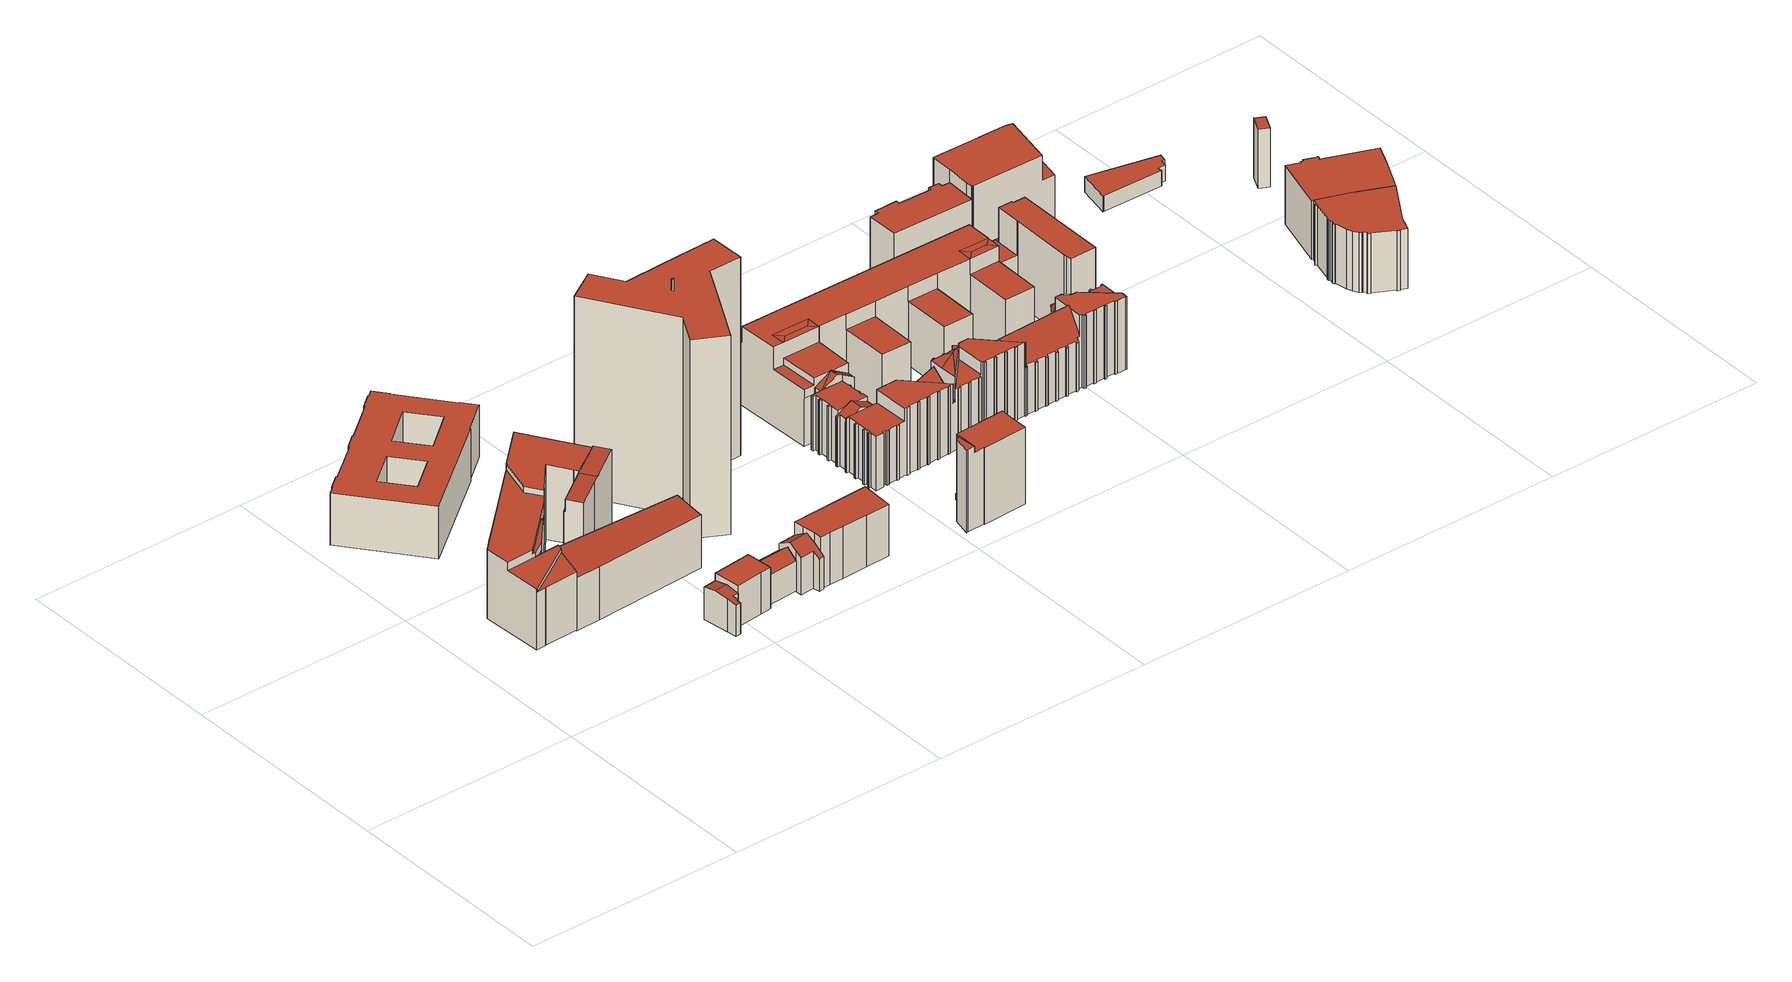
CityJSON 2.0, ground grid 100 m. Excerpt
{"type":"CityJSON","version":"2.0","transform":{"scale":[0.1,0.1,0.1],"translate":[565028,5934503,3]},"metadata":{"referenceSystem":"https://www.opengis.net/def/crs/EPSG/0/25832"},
"CityObjects":{
"building1":{"type":"Building","attributes":{"Gemeindeschluessel":"02100108","Geometrietyp2DReferenz":"3000","function":"31001_2070","roofType":"1000","measuredHeight":35.33,"storeysAboveGround":9},"address":[{"country":"Germany","locality":"Hamburg","thoroughfareNumber":"61","thoroughfareName":"Valentinskamp","postcode":"20355"}],"geometry":[{"type":"Solid","lod":"2","boundaries":[[[[0,1,2,3,4,5,6]],[[7,8,9,10,11]],[[12,13,14,15,16]],[[17,18,19,20,21]],[[22,23,24,25,26,27]],[[28,29,30]],[[31,32,33,34,35]],[[36,37,38,39]],[[37,40,41,38]],[[40,42,43,41]],[[44,45,23,22]],[[46,47,5,4]],[[3,2,48,49]],[[2,1,50,48]],[[1,0,51,50]],[[0,6,52,51]],[[9,8,29,28]],[[7,11,44,22,27]],[[53,54,55,56]],[[57,53,56,58]],[[15,14,31,35]],[[12,16,59,60]],[[61,20,19]],[[18,62,19]],[[26,25,63,64]],[[25,24,65,63]],[[34,33,66,67]],[[47,46,68,45,44,69,70]],[[70,69,71,36,39,72]],[[54,73,74,43,42,55]],[[18,17,75,74,73,62]],[[76,57,58,77,30,29,8,7,27,26,64,78]],[[59,67,66,79,80,78,64,63,65,81,49,48,50,51,52,72,39,38,41,43,74,75,60]],[[58,56,55,42,40,37,36,71,82,77]],[[83,84,61,19,62,73,54,53,57,76,85]],[[66,33,32,84,83,79]],[[14,13,21,20,61,84,32,31]],[[59,16,15,35,34,67]],[[75,17,21,13,12,60]],[[85,80,79,83]],[[76,78,80,85]],[[52,6,5,47,70,72]],[[81,68,46,4,3,49]],[[65,24,23,45,68,81]],[[44,11,10,82,71,69]],[[82,10,9,28,30,77]]]],"semantics":{"surfaces":[{"type":"RoofSurface"},{"type":"WallSurface"},{"type":"GroundSurface"}],"values":[[0,0,0,0,0,0,0,1,1,1,1,1,1,1,1,1,1,1,1,1,1,1,1,1,1,1,1,0,1,1,1,1,2,0,0,1,1,1,1,1,1,1,1,1,1,1]]}}]},
"building2":{"type":"Building","attributes":{"Gemeindeschluessel":"02100108","Geometrietyp2DReferenz":"3000","function":"31001_2070","roofType":"1000","measuredHeight":27.3,"storeysAboveGround":7},"address":[{"country":"Germany","locality":"Hamburg","thoroughfareNumber":"65","thoroughfareName":"Valentinskamp","postcode":"20355"}],"geometry":[{"type":"Solid","lod":"2","boundaries":[[[[86,87,88,89]],[[87,90,91,88]],[[92,93,94,95]],[[93,96,97,94]],[[96,98,99,97]],[[98,100,101,99]],[[102,86,89,103]],[[104,105,106,107]],[[95,106,105,92]],[[100,102,103,101]],[[107,91,90,104]],[[107,106,95,94,97,99,101,103,89,88,91]],[[90,87,86,102,100,98,96,93,92,105,104]]]],"semantics":{"surfaces":[{"type":"WallSurface"},{"type":"GroundSurface"},{"type":"RoofSurface"}],"values":[[0,0,0,0,0,0,0,0,0,0,0,1,2]]}}]},
"building3":{"type":"Building","attributes":{"Gemeindeschluessel":"02100108","Geometrietyp2DReferenz":"3000","function":"31001_1010","roofType":"3100","measuredHeight":16.18,"storeysAboveGround":4},"address":[{"country":"Germany","locality":"Hamburg","thoroughfareNumber":"39","thoroughfareName":"Valentinskamp","postcode":"20355"}],"geometry":[{"type":"Solid","lod":"2","boundaries":[[[[108,109,110,111]],[[109,112,113,110]],[[112,114,115,113]],[[111,110,113,115,116,117,118,119,120]],[[112,109,108,121,122,123,124,125,114]],[[118,126,123,122,119]],[[125,116,115,114]],[[108,111,120,121]],[[121,120,119,122]],[[116,125,124,127,117]],[[118,117,127,126]],[[127,124,123,126]]]],"semantics":{"surfaces":[{"type":"WallSurface"},{"type":"GroundSurface"},{"type":"RoofSurface"}],"values":[[0,0,0,1,2,0,0,0,0,0,0,2]]}}]},
"building4":{"type":"Building","attributes":{"Gemeindeschluessel":"02100108","Geometrietyp2DReferenz":"3000","function":"31001_3010","roofType":"1000","measuredHeight":24.18,"storeysAboveGround":3},"address":[{"country":"Germany","locality":"Hamburg","thoroughfareNumber":"30","thoroughfareName":"Dammtorwall","postcode":"20355"}],"geometry":[{"type":"Solid","lod":"2","boundaries":[[[[128,129,130,131,132,133,134,135,136,137,138,139,140,141,142,143,144,145,146,147,148,149,150],[151,152,153,154],[155,156,157,158]],[[159,160,161,162,163,164,165,166,167,168,169,170,171,172,173,174,175,176,177,178,179,180,181],[182,183,184,185],[186,187,188,189]],[[179,128,150,180]],[[178,129,128,179]],[[177,130,129,178]],[[176,131,130,177]],[[175,132,131,176]],[[174,133,132,175]],[[173,134,133,174]],[[172,135,134,173]],[[171,136,135,172]],[[170,137,136,171]],[[169,138,137,170]],[[168,139,138,169]],[[167,140,139,168]],[[166,141,140,167]],[[165,142,141,166]],[[164,143,142,165]],[[163,144,143,164]],[[162,145,144,163]],[[161,146,145,162]],[[160,147,146,161]],[[159,148,147,160]],[[181,149,148,159]],[[180,150,149,181]],[[183,151,154,184]],[[182,152,151,183]],[[185,153,152,182]],[[184,154,153,185]],[[187,155,158,188]],[[186,156,155,187]],[[189,157,156,186]],[[188,158,157,189]]]],"semantics":{"surfaces":[{"type":"GroundSurface"},{"type":"RoofSurface"},{"type":"WallSurface"}],"values":[[0,1,2,2,2,2,2,2,2,2,2,2,2,2,2,2,2,2,2,2,2,2,2,2,2,2,2,2,2,2,2,2,2]]}}]},
"building5":{"type":"Building","attributes":{"Gemeindeschluessel":"02100108","Geometrietyp2DReferenz":"3000","function":"31001_1010","roofType":"1000","measuredHeight":18.94,"storeysAboveGround":4},"address":[{"country":"Germany","locality":"Hamburg","thoroughfareNumber":"38","thoroughfareName":"Valentinskamp","postcode":"20355"}],"geometry":[{"type":"Solid","lod":"2","boundaries":[[[[190,191,192,193]],[[191,194,195,192]],[[194,196,197,195]],[[196,198,199,197]],[[193,200,201,190]],[[200,199,198,201]],[[200,193,192,195,197,199]],[[198,196,194,191,190,201]]]],"semantics":{"surfaces":[{"type":"WallSurface"},{"type":"GroundSurface"},{"type":"RoofSurface"}],"values":[[0,0,0,0,0,0,1,2]]}}]},
"building6":{"type":"Building","attributes":{"Gemeindeschluessel":"02100108","Geometrietyp2DReferenz":"3000","function":"31001_1120","roofType":"3100","measuredHeight":17.81,"storeysAboveGround":4},"address":[{"country":"Germany","locality":"Hamburg","thoroughfareNumber":"34","thoroughfareName":"Valentinskamp","postcode":"20355"}],"geometry":[{"type":"Solid","lod":"2","boundaries":[[[[202,203,204,205]],[[206,204,203,207,208]],[[209,202,205,210,211]],[[205,204,206,210]],[[203,202,209,207]],[[206,208,211,210]],[[209,211,208,207]]]],"semantics":{"surfaces":[{"type":"GroundSurface"},{"type":"WallSurface"},{"type":"RoofSurface"}],"values":[[0,1,1,1,1,2,2]]}}]},
"building7":{"type":"Building","attributes":{"Gemeindeschluessel":"02100108","Geometrietyp2DReferenz":"3000","function":"31001_1010","roofType":"3100","measuredHeight":20.85,"storeysAboveGround":5},"address":[{"country":"Germany","locality":"Hamburg","thoroughfareNumber":"32","thoroughfareName":"Valentinskamp","postcode":"20355"}],"geometry":[{"type":"Solid","lod":"2","boundaries":[[[[212,213,214,215]],[[216,217,218,219]],[[220,221,222,223]],[[221,224,225,222]],[[214,226,219,218,227,223,222,225,215]],[[221,220,228,229,230,213,212,224]],[[220,223,227,228]],[[218,217,229,228,227]],[[212,215,225,224]],[[214,213,230,231,226]],[[219,226,231,216]],[[231,230,229,217,216]]]],"semantics":{"surfaces":[{"type":"WallSurface"},{"type":"GroundSurface"},{"type":"RoofSurface"}],"values":[[0,0,0,0,1,2,0,0,0,0,0,2]]}}]},
"building8":{"type":"Building","attributes":{"Gemeindeschluessel":"02100108","Geometrietyp2DReferenz":"3000","function":"31001_1120","roofType":"1000","measuredHeight":23.85,"storeysAboveGround":7},"address":[{"country":"Germany","locality":"Hamburg","thoroughfareNumber":"30","thoroughfareName":"Valentinskamp","postcode":"20355"}],"geometry":[{"type":"Solid","lod":"2","boundaries":[[[[232,233,234,235]],[[236,237,238,239]],[[237,240,241,238]],[[240,242,243,241]],[[242,244,245,243]],[[246,247,248,249]],[[242,240,237,236,250,233,232,247,246,244]],[[239,238,241,243,245,249,248,235,234,251]],[[245,244,246,249]],[[251,250,236,239]],[[234,233,250,251]],[[248,247,232,235]]]],"semantics":{"surfaces":[{"type":"WallSurface"},{"type":"RoofSurface"},{"type":"GroundSurface"}],"values":[[0,0,0,0,0,0,1,2,0,0,0,0]]}}]},
"building9":{"type":"Building","attributes":{"Gemeindeschluessel":"02100108","Geometrietyp2DReferenz":"3000","function":"31001_2010","roofType":"1000","measuredHeight":97.2,"storeysAboveGround":26},"address":[{"country":"Germany","locality":"Hamburg","thoroughfareNumber":"15","thoroughfareName":"Dammtorwall","postcode":"20355"}],"geometry":[{"type":"Solid","lod":"2","boundaries":[[[[252,253,254]],[[255,256,257,258]],[[259,260,261,262]],[[253,252,263,264]],[[252,254,265,263]],[[254,253,264,265]],[[266,267,268,269]],[[270,271,272,273,274,255,258,275]],[[276,277,278,279,280,281,282,283,259,262]],[[284,285,286,266,269,287,288,289,290,291]],[[278,277,276,262,261,271,270,275,258,257,292,290,289,288,287,269,268,279]],[[273,272,260,259,283,282,281,280,267,266,286,285,284,291,293,256,255,274],[265,264,263]],[[268,267,280,279]],[[272,271,261,260]],[[291,290,292,257,256,293]]]],"semantics":{"surfaces":[{"type":"RoofSurface"},{"type":"WallSurface"},{"type":"GroundSurface"}],"values":[[0,1,1,1,1,1,1,1,1,1,2,0,1,1,1]]}}]},
"building10":{"type":"Building","attributes":{"Gemeindeschluessel":"02100108","Geometrietyp2DReferenz":"3000","function":"31001_2010","roofType":"1000","measuredHeight":38.09,"storeysAboveGround":9},"address":[{"country":"Germany","locality":"Hamburg","thoroughfareNumber":"24","thoroughfareName":"Valentinskamp","postcode":"20354"}],"geometry":[{"type":"Solid","lod":"2","boundaries":[[[[294,295,296,297,298,299,300]],[[301,302,303,295,294]],[[304,305,306,307,308,309,310,311,312,313,314,315,316]],[[299,298,317,318]],[[298,297,319,317]],[[297,296,320,319]],[[300,299,318,321]],[[302,301,315,314]],[[313,312,322,323]],[[312,311,324,322]],[[311,310,325,324]],[[310,309,326,325]],[[309,308,327,326]],[[308,307,328,327]],[[307,306,329,328]],[[306,305,330,329]],[[305,304,331,330]],[[304,316,332,331]],[[318,317,319,320,333,323,322,324,325,326,327,328,329,330,331,332,321]],[[332,316,315,301,294,300,321]],[[333,303,302,314,313,323]],[[320,296,295,303,333]]]],"semantics":{"surfaces":[{"type":"RoofSurface"},{"type":"WallSurface"},{"type":"GroundSurface"}],"values":[[0,0,0,1,1,1,1,1,1,1,1,1,1,1,1,1,1,1,2,1,1,1]]}}]},
"building11":{"type":"Building","attributes":{"Gemeindeschluessel":"02100108","Geometrietyp2DReferenz":"3000","function":"51009_1610","roofType":"2100","measuredHeight":4.04},"address":[{"country":"Germany","locality":"Hamburg","postcode":"20354"}],"geometry":[{"type":"Solid","lod":"2","boundaries":[[[[334,335,336,337]],[[338,339,340,341]],[[336,335,338,341]],[[335,334,339,338]],[[334,337,340,339]],[[337,336,341,340]]]],"semantics":{"surfaces":[{"type":"RoofSurface"},{"type":"GroundSurface"},{"type":"WallSurface"}],"values":[[0,1,2,2,2,2]]}}]},
"building12":{"type":"Building","attributes":{"Gemeindeschluessel":"02100108","Geometrietyp2DReferenz":"3000","function":"31001_2010","roofType":"3100","measuredHeight":36.54,"storeysAboveGround":8},"address":[{"country":"Germany","locality":"Hamburg","thoroughfareNumber":"89","thoroughfareName":"Valentinskamp","postcode":"20355"}],"geometry":[{"type":"Solid","lod":"2","boundaries":[[[[342,343,344,345,346,347,348,349,350,351,352,353]],[[354,355,356,357,358,359,360,361,362,363,364,365,366,367,368,369,370,371,372,373,374,375,376,377,378,379,380,381,382,346,383,384]],[[381,385,386,387,348,347]],[[388,389,390,391,392,393,394,395,396,397,398,399,400,401,402,403,404,405,406,407,408,409,410,411]],[[412,413,414,415]],[[416,415,414,417]],[[418,419,420,421,412,415,422]],[[422,415,416]],[[423,424,425,426,427,428,429,430]],[[431,423,430,432]],[[433,434,423,431]],[[435,436,437,438,439,440,441,442,443,444,445,446,447,448,449]],[[450,451,452,453,454,424,423]],[[450,423,434]],[[455,434,433]],[[456,457,458,459,460,461,462,463,464,465,466,467,468,469,470,471,472,473,474,475,476,477,478,479]],[[480,481,482,483,484,485,486,487,488]],[[489,490,491,492,493,475]],[[494,495,496,497,498,499,500,501,502,503,504,505,506,507,508,509,510,511,512,513,514,515,516,517,518,519,520,521,490,489,473]],[[522,523,524]],[[525,526,527,528]],[[529,530,531,525,528]],[[532,533,534,535,536,537,538,539,540,541,542,543,544]],[[545,546,547,482,481]],[[481,480,548]],[[549,550,551,552]],[[553,554,555,556]],[[557,387,386]],[[558,350,349]],[[559,560,561,562]],[[560,563,564,561]],[[563,565,566,564]],[[565,567,568,566]],[[567,569,570,568]],[[569,549,552,570]],[[352,351,571,572]],[[344,343,573,574]],[[343,342,575,573]],[[342,353,576,575]],[[353,352,572,576]],[[383,346,345]],[[378,377,577,578]],[[377,376,579,577]],[[376,375,580,579]],[[375,374,581,580]],[[374,373,582,581]],[[373,372,583,582]],[[372,371,584,583]],[[371,370,585,584]],[[370,369,586,585]],[[369,368,587,586]],[[368,367,588,587]],[[367,366,589,588]],[[366,365,590,589]],[[365,364,591,590]],[[364,363,592,591]],[[363,362,593,592]],[[362,361,594,593]],[[361,360,595,594]],[[360,359,596,595]],[[359,358,597,596]],[[358,357,598,597]],[[357,356,599,598]],[[356,355,600,599]],[[355,354,601,600]],[[354,384,602,601]],[[409,408,417,414]],[[407,406,603,604]],[[406,405,605,603]],[[405,404,606,605]],[[404,403,607,606]],[[403,402,608,607]],[[402,401,609,608]],[[401,400,610,609]],[[400,399,611,610]],[[399,398,612,611]],[[398,397,613,612]],[[397,396,614,613]],[[396,395,615,614]],[[395,394,616,615]],[[394,393,617,616]],[[393,392,618,617]],[[392,391,619,618]],[[391,390,620,619]],[[390,389,621,620]],[[389,388,622,621]],[[411,410,380,379]],[[623,624,625,626]],[[428,427,627,628]],[[427,426,629,627]],[[426,425,630,629]],[[631,433,431,448,447]],[[445,444,632,633]],[[444,443,634,632]],[[443,442,635,634]],[[442,441,636,635]],[[441,440,637,636]],[[440,439,638,637]],[[439,438,639,638]],[[438,437,640,639]],[[437,436,641,640]],[[436,435,642,641]],[[435,449,643,642]],[[454,453,644,645]],[[453,452,646,644]],[[452,451,647,646]],[[455,433,631,648]],[[433,478,477,649,631]],[[477,476,650,649]],[[472,494,473]],[[471,470,651,652]],[[470,469,653,651]],[[469,468,654,653]],[[468,467,655,654]],[[467,466,656,655]],[[466,465,657,656]],[[465,464,658,657]],[[464,463,659,658]],[[463,462,660,659]],[[462,461,661,660]],[[461,460,662,661]],[[460,459,663,662]],[[459,458,664,663]],[[458,457,665,664]],[[457,456,666,665]],[[479,478,433,631,447,446]],[[486,485,667,668]],[[485,484,669,667]],[[484,483,670,669]],[[519,518,671,672]],[[518,517,673,671]],[[517,516,674,673]],[[516,515,675,674]],[[515,514,676,675]],[[514,513,677,676]],[[513,512,678,677]],[[512,511,679,678]],[[511,510,680,679]],[[510,509,681,680]],[[509,508,682,681]],[[508,507,683,682]],[[507,506,684,683]],[[506,505,685,684]],[[505,504,686,685]],[[504,503,687,686]],[[503,502,688,687]],[[502,501,689,688]],[[501,500,690,689]],[[500,499,691,690]],[[499,498,692,691]],[[523,522,497,496]],[[693,521,520]],[[694,492,491]],[[695,696,697,698]],[[696,699,700,697]],[[699,701,702,700]],[[701,703,704,702]],[[703,705,706,704]],[[705,707,708,706]],[[707,709,710,708]],[[709,711,712,710]],[[711,713,714,712]],[[713,715,716,714]],[[715,717,718,716]],[[717,719,720,718]],[[719,721,722,720]],[[721,723,724,722]],[[527,526,545,481]],[[528,527,481,548]],[[531,530,725,726]],[[727,728,729,730]],[[728,731,732,729]],[[731,733,734,732]],[[735,736,544,543]],[[737,738,739,740]],[[542,541,741,742]],[[541,540,743,741]],[[540,539,744,743]],[[539,538,745,744]],[[538,537,746,745]],[[537,536,747,746]],[[536,535,748,747]],[[535,534,749,748]],[[534,533,750,749]],[[533,532,751,750]],[[752,753,754,755]],[[756,757,758,759]],[[757,752,755,758]],[[760,761,762,763]],[[764,765,766,767]],[[547,546,768,769]],[[770,771,772,773,774,643,449,448,431,432,418,422,416,417,408,407,604]],[[740,739,775,698,697,700,702,704,706,708,710,712,714,716,718,720,722,724,776,672,671,673,674,675,676,677,678,679,680,681,682,683,684,685,686,687,688,689,690,691,692,777,778,779,780,781,652,651,653,654,655,656,657,658,659,660,661,662,663,664,665,666,782,633,632,634,635,636,637,638,639,640,641,642,643,774,773,772,771,770,604,603,605,606,607,608,609,610,611,612,613,614,615,616,617,618,619,620,621,622,783,578,577,579,580,581,582,583,584,585,586,587,588,589,590,591,592,593,594,595,596,597,598,599,600,601,602,784,574,573,575,576,572,571,785,562,561,564,566,568,570,552,551,786,759,758,755,754,787,788,789,790,791,792,763,762,793,794,795,796,767,766,556,555,797,798,799,800,801,626,625,802,803,804,805,628,627,629,630,806,645,644,646,647,807,808,809,810,811,812,813,814,815,816,817,818,668,667,669,670,819,769,768,820,821,726,725,822,730,729,732,734,823,742,741,743,744,745,746,747,748,749,750,751,824]],[[756,825,550,549,569,567,565,563,560,559,558,349,826,387,557,827,554,553,765,764,828,829,830,831,761,760,832,833,834,835,836,837,753,752,757]],[[838,839,840,624,623,841,842,843,844,845,846]],[[847,848,648,631,649,650,849,850,851,852,853,854,855]],[[410,409,414,413,840,839,838,385,381,380]],[[804,803,802,625,624,840,413,412,421]],[[811,810,848,847,855,854,813,812]],[[492,694,856,857,529,528,548,480,488,493]],[[545,526,525,531,726,821,820,768,546]],[[836,835,789,788,787,754,753,837]],[[824,751,532,544,736,737,740]],[[735,543,542,742,823,734,733]],[[730,822,725,530,529,857,727]],[[739,738,858,695,698,775]],[[778,524,523,496,495,780,779]],[[777,692,498,497,522,524,778]],[[776,724,723,693,520,519,672]],[[473,489,475,474]],[[859,491,490,521]],[[482,547,769,819,670,483]],[[849,487,486,668,818,817,850]],[[781,780,495,494,472,471,652]],[[493,488,487,849,650,476,475]],[[850,817,816,815,852,851]],[[853,852,815,814,813,854]],[[455,648,848,810,809,808,434]],[[450,434,808,807,647,451]],[[782,666,456,479,446,445,633]],[[418,432,430,429,420,419]],[[424,454,645,806,630,425]],[[420,429,428,628,805,804,421]],[[841,623,626,801,800,842]],[[842,800,799,798,844,843]],[[793,762,761,831,830,794]],[[832,760,763,792,791,833]],[[833,791,790,789,835,834]],[[783,622,388,411,379,378,578]],[[602,384,383,345,344,574,784]],[[381,347,346,382]],[[387,826,349,348]],[[571,351,350,558,559,562,785]],[[386,385,838,846,845,827,557]],[[827,845,844,798,797,555,554]],[[766,765,553,556]],[[764,767,796,828]],[[828,796,795,794,830,829]],[[551,550,825,756,759,786]],[[721,719,717,715,713,711,709,707,705,703,701,699,696,695,858,738,737,736,735,733,731,728,727,857,856,694,491,859,521,693,723]]]],"semantics":{"surfaces":[{"type":"RoofSurface"},{"type":"WallSurface"},{"type":"GroundSurface"}],"values":[[0,0,0,0,0,0,0,0,0,0,0,0,0,0,0,0,0,0,0,0,0,0,0,0,0,1,1,1,1,1,1,1,1,1,1,1,1,1,1,1,1,1,1,1,1,1,1,1,1,1,1,1,1,1,1,1,1,1,1,1,1,1,1,1,1,1,1,1,1,1,1,1,1,1,1,1,1,1,1,1,1,1,1,1,1,1,1,1,1,1,1,1,1,1,1,1,1,1,1,1,1,1,1,1,1,1,1,1,1,1,1,1,1,1,1,1,1,1,1,1,1,1,1,1,1,1,1,1,1,1,1,1,1,1,1,1,1,1,1,1,1,1,1,1,1,1,1,1,1,1,1,1,1,1,1,1,1,1,1,1,1,1,1,1,1,1,1,1,1,1,1,1,1,1,1,1,1,1,1,1,1,1,1,1,1,1,1,1,1,1,1,1,2,0,0,0,1,1,1,1,1,1,1,1,1,1,1,1,1,1,1,1,1,1,1,1,1,1,1,1,1,1,1,1,1,1,1,1,1,1,1,1,1,1,1,1,1,1,1,0]]}}]},
"building13":{"type":"Building","attributes":{"Gemeindeschluessel":"02100108","Geometrietyp2DReferenz":"3000","function":"31001_2010","roofType":"1000","measuredHeight":38.14,"storeysAboveGround":11},"address":[{"country":"Germany","locality":"Hamburg","thoroughfareNumber":"7","thoroughfareName":"Drehbahn","postcode":"20355"}],"geometry":[{"type":"Solid","lod":"2","boundaries":[[[[860,861,862,863,864]],[[865,866,867,868]],[[861,869,870,871,872,873]],[[874,875,876,877]],[[877,876,878]],[[874,877,878,879]],[[880,881,882,883,884,885]],[[886,887,884,888,889]],[[890,884,887,891]],[[892,884,890]],[[885,892,890]],[[893,885,890,894]],[[895,896,885,893]],[[897,875,874,879]],[[898,899,900,871,870,901]],[[902,903,904]],[[905,902,904,906,907]],[[905,908,909,903,902]],[[908,905,907]],[[910,911,912,913,914]],[[915,916,917,918]],[[919,914,920]],[[862,861,873]],[[869,861,860]],[[880,885,896]],[[883,882,866,865]],[[889,888,916,915]],[[900,872,871]],[[899,898,921]],[[922,923,924,925]],[[926,927,928,929]],[[930,931,932,933]],[[934,935,936,937]],[[938,939,940,941]],[[907,906,942,943]],[[944,913,912]],[[945,946,947,948]],[[949,950,944,951]],[[911,952,912]],[[910,914,919]],[[953,954,955,956]],[[954,953,957,950,949,958,959,946,945,960]],[[894,890,891,961,962]],[[963,901,870,869,860,864,964,965]],[[959,958,966,967]],[[954,960,968,955]],[[969,952,911,910,919,970,971,863,862,873,872,900,899,921,972]],[[918,917,868,867,973,964,864,863,971,974]],[[921,898,901,963,972]],[[927,926,975,976,935,934,904,903,909,977,978,965,964,973,878,876,875,897,979]],[[947,967,966,980,981,941,940,982,983,933,932,984,985,925,924,986,987,988,962,961,989,974,971,970,956,955,968,948]],[[987,897,879,881,880,896,895,988]],[[986,979,897,987]],[[927,979,986,924,923,928]],[[925,985,975,926,929,922]],[[984,976,975,985]],[[935,976,984,932,931,936]],[[933,983,934,937,930]],[[982,904,934,983]],[[906,904,982,940,939,942]],[[941,981,907,943,938]],[[966,958,949,951,990,978,977,980]],[[980,977,909,908,907,981]],[[968,960,945,948]],[[970,919,920,957,953,956]],[[957,920,914,913,944,950]],[[947,946,959,967]],[[972,963,965,978,990,969]],[[988,895,893,894,962]],[[884,892,885]],[[989,886,889,915,918,974]],[[961,891,887,886,989]],[[888,884,883,865,868,917,916]],[[882,881,879,878,973,867,866]],[[990,951,944,912,952,969]],[[943,942,939,938]],[[937,936,931,930]],[[929,928,923,922]]]],"semantics":{"surfaces":[{"type":"RoofSurface"},{"type":"WallSurface"},{"type":"GroundSurface"}],"values":[[0,0,0,0,0,0,0,0,0,0,0,0,0,0,0,0,0,0,0,0,0,0,1,1,1,1,1,1,1,1,1,1,1,1,1,1,1,1,1,1,1,0,1,1,1,1,1,1,0,0,2,1,1,1,1,1,1,1,1,1,1,1,1,1,1,1,1,1,1,1,1,1,1,1,0,0,0,0]]}}]},
"building14":{"type":"Building","attributes":{"Gemeindeschluessel":"02100108","Geometrietyp2DReferenz":"3000","function":"31001_2010","roofType":"1000","measuredHeight":34.94,"storeysAboveGround":8},"address":[{"country":"Germany","locality":"Hamburg","thoroughfareNumber":"48","thoroughfareName":"Drehbahn","postcode":"20354"}],"geometry":[{"type":"Solid","lod":"2","boundaries":[[[[991,992,993,994]],[[992,995,996,993]],[[995,997,998,996]],[[997,999,1000,998]],[[1001,1002,1003,1004]],[[1002,1005,1006,1003]],[[1005,1007,1008,1006]],[[1009,1010,1011,1012]],[[1010,1013,1014,1011]],[[1004,1000,999,1001]],[[1013,1015,1016,1014]],[[1015,991,994,1016]],[[1017,1009,1012,1018]],[[1018,1008,1007,1017]],[[1018,1012,1011,1014,1016,994,993,996,998,1000,1004,1003,1006,1008]],[[1007,1005,1002,1001,999,997,995,992,991,1015,1013,1010,1009,1017]]]],"semantics":{"surfaces":[{"type":"WallSurface"},{"type":"GroundSurface"},{"type":"RoofSurface"}],"values":[[0,0,0,0,0,0,0,0,0,0,0,0,0,0,1,2]]}}]},
"building15":{"type":"Building","attributes":{"Gemeindeschluessel":"02100108","Geometrietyp2DReferenz":"3000","function":"31001_2070","roofType":"1000","measuredHeight":43.4,"storeysAboveGround":12},"address":[{"country":"Germany","locality":"Hamburg","thoroughfareNumber":"49","thoroughfareName":"Drehbahn","postcode":"20354"}],"geometry":[{"type":"Solid","lod":"2","boundaries":[[[[1019,1020,1021]],[[1021,1020,1022]],[[1023,1024,1025,1026,1027]],[[1028,1025,1024]],[[1029,1030,1031,1032]],[[1033,1034,1035]],[[1035,1034,1036]],[[1037,1038,1033,1035]],[[1037,1035,1036]],[[1039,1040,1041,1042]],[[1043,1044,1045,1046]],[[1044,1047,1048,1045]],[[1049,1050,1051,1052]],[[1050,1043,1046,1051]],[[1020,1019,1039,1042]],[[1053,1054,1055,1056]],[[1057,1058,1023,1027]],[[1059,1060,1061,1062]],[[1030,1029,1036,1034]],[[1063,1064,1065,1066]],[[1064,1067,1068,1065]],[[1067,1069,1070,1068]],[[1071,1072,1033,1038]],[[1073,1074,1075,1076]],[[1074,1077,1078,1075]],[[1040,1039,1019,1021,1022,1079,1080,1081,1082]],[[1032,1031,1083,1049,1052,1084]],[[1077,1071,1038,1037,1036,1029,1032,1084,1078]],[[1067,1064,1063,1060,1059,1085,1058,1057,1056,1055,1072,1071,1077,1074,1073,1069]],[[1081,1086,1087,1062,1061,1066,1065,1068,1070,1076,1075,1078,1084,1052,1051,1046,1045,1048,1082]],[[1080,1079,1088,1047,1044,1043,1050,1049,1083,1054,1053,1089]],[[1081,1080,1089,1026,1025,1028,1086]],[[1086,1028,1024,1023,1058,1085,1087]],[[1070,1069,1073,1076]],[[1061,1060,1063,1066]],[[1087,1085,1059,1062]],[[1030,1034,1033,1072,1055,1054,1083,1031]],[[1053,1056,1057,1027,1026,1089]],[[1079,1022,1020,1042,1041,1088]],[[1048,1047,1088,1041,1040,1082]]]],"semantics":{"surfaces":[{"type":"RoofSurface"},{"type":"WallSurface"},{"type":"GroundSurface"}],"values":[[0,0,0,0,0,0,0,0,0,0,1,1,1,1,1,1,1,1,1,1,1,1,1,1,1,1,1,1,0,2,0,1,1,1,1,1,1,1,1,1]]}}]},
"building16":{"type":"Building","attributes":{"Gemeindeschluessel":"02100108","Geometrietyp2DReferenz":"3000","function":"31001_2010","roofType":"1000","measuredHeight":7.14,"storeysAboveGround":2},"address":[{"country":"Germany","locality":"Hamburg","thoroughfareNumber":"54","thoroughfareName":"Drehbahn","postcode":"20354"}],"geometry":[{"type":"Solid","lod":"2","boundaries":[[[[1090,1091,1092,1093]],[[1091,1094,1095,1092]],[[1094,1096,1097,1095]],[[1096,1098,1099,1097]],[[1098,1100,1101,1099]],[[1100,1102,1103,1101]],[[1104,1105,1106,1107]],[[1102,1104,1107,1103]],[[1093,1106,1105,1090]],[[1093,1092,1095,1097,1099,1101,1103,1107,1106]],[[1105,1104,1102,1100,1098,1096,1094,1091,1090]]]],"semantics":{"surfaces":[{"type":"WallSurface"},{"type":"GroundSurface"},{"type":"RoofSurface"}],"values":[[0,0,0,0,0,0,0,0,0,1,2]]}}]},
"building17":{"type":"Building","attributes":{"Gemeindeschluessel":"02100108","Geometrietyp2DReferenz":"3000","function":"31001_2010","roofType":"1000","measuredHeight":27.63,"storeysAboveGround":6},"address":[{"country":"Germany","locality":"Hamburg","thoroughfareNumber":"43","thoroughfareName":"Gänsemarkt","postcode":"20354"}],"geometry":[{"type":"Solid","lod":"2","boundaries":[[[[1108,1109,1110,1111]],[[1109,1112,1113,1110]],[[1112,1114,1115,1113]],[[1114,1116,1117,1115]],[[1116,1118,1119,1117]],[[1118,1120,1121,1119]],[[1122,1123,1124,1125]],[[1123,1126,1127,1124]],[[1126,1128,1129,1127]],[[1128,1130,1131,1129]],[[1130,1132,1133,1131]],[[1132,1134,1135,1133]],[[1136,1137,1138,1139]],[[1137,1140,1141,1138]],[[1140,1142,1143,1141]],[[1142,1144,1145,1143]],[[1144,1146,1147,1145]],[[1146,1148,1149,1147]],[[1148,1150,1151,1149]],[[1150,1152,1153,1151]],[[1152,1154,1155,1153]],[[1154,1156,1157,1155]],[[1158,1159,1160,1161]],[[1162,1163,1164,1165]],[[1166,1167,1168,1169]],[[1158,1163,1162,1156,1154,1152,1150,1148,1146,1144,1142,1140,1137,1136,1167,1166,1134,1132,1130,1128,1126,1123,1122,1120,1118,1116,1114,1112,1109,1108,1170,1159]],[[1168,1139,1138,1141,1143,1145,1147,1149,1151,1153,1155,1157,1165,1164,1161,1160,1171,1111,1110,1113,1115,1117,1119,1121,1125,1124,1127,1129,1131,1133,1135,1169]],[[1160,1159,1170,1171]],[[1164,1163,1158,1161]],[[1157,1156,1162,1165]],[[1168,1167,1136,1139]],[[1135,1134,1166,1169]],[[1121,1120,1122,1125]],[[1171,1170,1108,1111]]]],"semantics":{"surfaces":[{"type":"WallSurface"},{"type":"RoofSurface"},{"type":"GroundSurface"}],"values":[[0,0,0,0,0,0,0,0,0,0,0,0,0,0,0,0,0,0,0,0,0,0,0,0,0,1,2,0,0,0,0,0,0,0]]}}]},
"building18":{"type":"Building","attributes":{"Gemeindeschluessel":"02100108","Geometrietyp2DReferenz":"3000","function":"31001_2010","roofType":"1000","measuredHeight":27.01,"storeysAboveGround":6},"address":[{"country":"Germany","locality":"Hamburg","thoroughfareNumber":"35","thoroughfareName":"Dammtorstraße","postcode":"20354"}],"geometry":[{"type":"Solid","lod":"2","boundaries":[[[[1172,1173,1174,1175]],[[1173,1176,1177,1174]],[[1176,1178,1179,1177]],[[1178,1180,1181,1179]],[[1180,1182,1183,1181]],[[1182,1184,1185,1183]],[[1184,1186,1187,1185]],[[1186,1188,1189,1187]],[[1188,1190,1191,1189]],[[1190,1192,1193,1191]],[[1194,1195,1196,1197]],[[1198,1199,1200,1201]],[[1202,1203,1204,1205]],[[1198,1206,1207,1195,1194,1192,1190,1188,1186,1184,1182,1180,1178,1176,1173,1172,1208,1203,1202,1199]],[[1209,1201,1200,1205,1204,1210,1175,1174,1177,1179,1181,1183,1185,1187,1189,1191,1193,1197,1196,1211]],[[1200,1199,1202,1205]],[[1209,1206,1198,1201]],[[1211,1207,1206,1209]],[[1196,1195,1207,1211]],[[1193,1192,1194,1197]],[[1210,1208,1172,1175]],[[1204,1203,1208,1210]]]],"semantics":{"surfaces":[{"type":"WallSurface"},{"type":"RoofSurface"},{"type":"GroundSurface"}],"values":[[0,0,0,0,0,0,0,0,0,0,0,0,0,1,2,0,0,0,0,0,0,0]]}}]},
"building19":{"type":"Building","attributes":{"Gemeindeschluessel":"02100108","Geometrietyp2DReferenz":"3000","function":"51009_1610","roofType":"1000","measuredHeight":27.39},"address":[{"country":"Germany","locality":"Hamburg","postcode":"20354"}],"geometry":[{"type":"Solid","lod":"2","boundaries":[[[[1212,1213,1214,1215]],[[1213,1216,1217,1214]],[[1218,1212,1215,1219]],[[1220,1218,1219,1221]],[[1221,1217,1216,1220]],[[1221,1219,1215,1214,1217]],[[1216,1213,1212,1218,1220]]]],"semantics":{"surfaces":[{"type":"WallSurface"},{"type":"GroundSurface"},{"type":"RoofSurface"}],"values":[[0,0,0,0,0,1,2]]}}]}
},
"vertices":[
[213,410,388],[367,417,388],[369,423,388],[371,428,388],[406,557,388],[168,408,388],[209,410,388],[360,618,422],[452,724,422],[458,744,422],[282,579,422],[299,580,422],[734,763,455],[769,785,458],[728,849,458],[589,761,443],[629,698,443],[911,874,475],[871,938,475],[802,895,468],[728,849,460],[769,785,460],[299,580,388],[413,585,388],[415,592,388],[401,592,388],[338,593,388],[360,618,388],[458,744,388],[452,724,388],[522,805,388],[728,849,388],[717,867,388],[685,842,388],[586,766,388],[589,761,388],[151,691,441],[173,712,441],[173,712,122],[151,691,122],[188,726,441],[188,726,122],[370,898,441],[370,898,122],[299,580,404],[413,585,404],[406,557,404],[168,408,404],[369,423,122],[371,428,122],[367,417,122],[213,410,122],[209,410,122],[500,901,468],[544,1061,468],[544,1061,441],[500,901,441],[545,831,468],[545,831,441],[629,698,122],[734,763,122],[728,849,468],[871,938,468],[401,592,122],[338,593,122],[415,592,122],[685,842,122],[586,766,122],[412,581,404],[156,573,404],[164,408,404],[156,573,441],[164,408,122],[701,1209,468],[701,1209,122],[911,874,122],[555,843,468],[522,805,441],[555,843,122],[718,867,122],[658,962,122],[412,581,122],[282,579,441],[718,867,468],[717,867,468],[658,962,468],
[367,417,361],[369,423,362],[369,423,116],[367,417,116],[371,428,363],[371,428,116],[995,582,384],[997,547,378],[997,547,116],[995,582,116],[997,543,377],[997,543,116],[1000,478,367],[1000,478,116],[1001,446,361],[1001,446,116],[481,422,361],[481,422,116],[412,581,388],[415,592,390],[415,592,116],[412,581,116],
[840,25,265],[835,24,265],[835,24,119],[840,25,119],[837,6,262],[837,6,119],[813,3,262],[813,3,119],[808,47,119],[789,167,119],[850,174,119],[863,53,119],[836,50,119],[836,50,270],[863,53,270],[857,114,281],[798,107,281],[808,47,270],[850,174,270],[789,167,270],
[309,1701,114],[312,1698,114],[472,1825,114],[469,1828,114],[523,1871,114],[525,1868,114],[553,1890,114],[601,1831,114],[598,1829,114],[766,1617,114],[768,1619,114],[816,1559,114],[685,1456,114],[688,1452,114],[267,1126,114],[4,1458,114],[34,1481,114],[32,1484,114],[87,1527,114],[90,1523,114],[227,1629,114],[255,1651,114],[252,1655,114],[661,1579,114],[560,1705,114],[405,1581,114],[506,1455,114],[423,1386,114],[325,1512,114],[190,1406,114],[288,1281,114],[227,1629,356],[90,1523,356],[87,1527,356],[32,1484,356],[34,1481,356],[4,1458,356],[267,1126,356],[688,1452,356],[685,1456,356],[816,1559,356],[768,1619,356],[766,1617,356],[598,1829,356],[601,1831,356],[553,1890,356],[525,1868,356],[523,1871,356],[469,1828,356],[472,1825,356],[312,1698,356],[309,1701,356],[252,1655,356],[255,1651,356],[560,1705,356],[661,1579,356],[506,1455,356],[405,1581,356],[325,1512,356],[423,1386,356],[288,1281,356],[190,1406,356],
[1036,92,304],[1038,72,304],[1038,72,114],[1036,92,114],[987,67,304],[987,67,114],[863,53,304],[863,53,114],[850,174,304],[850,174,114],[1027,193,114],[1027,193,304],
[1027,193,112],[1186,203,112],[1189,103,112],[1036,92,112],[1189,103,250],[1186,203,249],[1187,153,290],[1027,193,249],[1036,92,249],[1032,143,290],
[1190,74,280],[1189,103,297],[1189,103,109],[1190,74,109],[1269,212,279],[1274,168,306],[1274,168,109],[1269,212,109],[1282,51,260],[1258,47,259],[1258,47,109],[1282,51,109],[1254,80,279],[1254,80,109],[1186,203,109],[1281,106,109],[1281,106,293],[1277,148,318],[1188,138,318],[1186,203,279],
[1369,216,338],[1627,227,338],[1627,227,99],[1369,216,99],[1509,76,338],[1393,72,338],[1393,72,99],[1509,76,99],[1330,71,338],[1330,71,99],[1282,70,338],[1282,70,99],[1281,106,338],[1281,106,99],[1274,168,338],[1269,212,338],[1269,212,99],[1274,168,99],[1622,79,338],[1622,79,99],
[1270,945,1074],[1260,945,1074],[1265,936,1074],[950,1149,1021],[1084,1231,1021],[1084,1231,102],[950,1149,102],[1244,566,1021],[1105,641,1021],[1105,641,102],[1244,566,102],[1270,945,1021],[1260,945,1021],[1265,936,1021],[1602,1112,1021],[1606,954,1021],[1606,954,102],[1602,1112,102],[1077,940,102],[1178,775,102],[1178,775,1021],[1077,940,1021],[982,1096,1021],[982,1096,102],[1273,620,102],[1360,780,102],[1452,950,102],[1453,950,102],[1453,950,1021],[1452,950,1021],[1360,780,1021],[1273,620,1021],[1165,1100,1021],[1357,1105,1021],[1540,1110,1021],[1540,1110,102],[1357,1105,102],[1165,1100,102],[1164,1100,102],[1164,1100,1021],[1163,1101,102],[1163,1101,1021],
[2032,66,434],[2027,159,433],[2021,156,433],[2018,148,433],[2011,147,433],[1993,64,433],[2000,65,433],[2033,66,434],[2034,159,434],[2030,160,434],[2082,64,407],[2289,74,407],[2289,76,407],[2288,135,407],[2290,214,407],[2058,204,407],[2046,149,407],[2043,149,407],[2041,154,407],[2038,158,407],[2034,159,407],[2033,66,407],[2082,69,407],[2011,147,53],[1993,64,53],[2018,148,53],[2021,156,53],[2000,65,53],[2041,154,53],[2038,158,53],[2043,149,53],[2046,149,53],[2058,204,53],[2290,214,53],[2288,135,53],[2289,76,53],[2289,74,53],[2082,64,53],[2082,69,53],[2030,160,53],
[2278,214,127],[2277,235,116],[2069,225,116],[2070,204,127],[2277,235,87],[2278,214,87],[2070,204,87],[2069,225,87],
[1891,704,299],[1892,660,299],[1881,660,293],[1881,658,293],[1928,659,315],[1959,660,330],[1957,717,330],[1925,716,315],[1891,715,299],[1891,714,299],[1879,714,293],[1879,704,293],[1893,651,315],[1894,607,315],[1882,607,315],[1882,597,315],[1894,598,315],[1895,557,315],[1883,556,315],[1884,547,315],[1895,547,315],[1896,528,315],[1884,527,315],[1884,520,315],[1892,520,315],[1893,486,315],[1931,488,315],[1931,497,315],[1936,497,315],[1947,498,315],[1948,489,315],[1957,489,315],[1957,494,315],[1999,496,315],[1999,491,315],[2010,492,315],[2010,496,315],[2041,498,315],[2037,662,315],[1990,661,315],[1959,660,315],[1881,658,315],[1881,651,315],[2037,662,293],[2036,719,293],[1989,718,315],[2051,498,376],[2051,494,376],[2062,494,376],[2062,499,376],[2105,501,376],[2105,496,376],[2113,496,376],[2113,501,376],[2155,503,376],[2156,498,376],[2165,499,376],[2165,504,376],[2207,506,376],[2207,501,376],[2216,501,376],[2216,506,376],[2262,508,376],[2262,503,376],[2269,504,376],[2269,508,376],[2287,509,376],[2135,665,376],[2037,662,376],[2041,498,376],[2295,668,288],[2295,669,286],[2135,665,286],[2255,587,429],[2290,509,297],[2287,509,286],[2298,510,286],[2297,589,286],[2296,653,286],[2295,653,288],[2297,510,289],[2395,644,403],[2355,654,403],[2314,653,402],[2314,660,402],[2308,660,402],[2308,653,402],[2296,653,402],[2297,589,403],[2299,510,402],[2298,510,402],[2434,657,402],[2428,655,402],[2311,505,347],[2323,506,347],[2322,511,347],[2366,513,347],[2366,508,347],[2374,508,347],[2374,513,347],[2417,515,347],[2417,510,347],[2427,511,347],[2426,520,347],[2436,521,347],[2434,657,347],[2299,510,347],[2311,510,347],[2410,655,403],[2366,654,403],[2366,660,402],[2358,660,402],[2359,654,403],[2434,661,402],[2442,521,405],[2443,511,405],[2452,512,405],[2452,517,405],[2494,518,405],[2494,513,405],[2504,513,405],[2503,519,405],[2546,519,405],[2546,514,405],[2556,514,405],[2556,520,405],[2597,521,405],[2597,515,405],[2607,516,405],[2606,521,405],[2647,522,405],[2585,585,405],[2580,590,405],[2574,596,405],[2497,675,405],[2450,674,405],[2434,657,405],[2436,521,405],[2932,687,141],[2932,693,141],[2930,694,141],[2907,693,141],[2906,711,141],[2887,729,141],[2490,717,141],[2474,699,141],[2497,675,141],[2580,590,414],[2929,600,414],[2930,608,401],[2932,687,270],[2497,675,270],[2647,522,297],[2648,522,297],[2648,520,293],[2651,517,288],[2657,517,288],[2657,522,297],[2699,523,296],[2699,518,288],[2710,518,288],[2709,524,297],[2751,524,296],[2751,519,288],[2762,520,287],[2762,525,297],[2803,526,296],[2803,521,288],[2812,521,287],[2812,526,297],[2853,527,296],[2854,522,287],[2863,522,287],[2863,528,296],[2904,528,295],[2904,523,287],[2915,524,287],[2915,533,304],[2928,533,303],[2929,592,401],[2651,517,405],[2648,520,405],[2649,517,405],[2935,716,348],[2932,712,328],[2932,693,328],[2938,687,374],[2966,688,374],[2966,708,356],[2944,726,338],[3151,671,375],[3142,671,375],[3142,665,375],[3097,664,375],[3097,674,375],[3088,674,375],[3088,664,375],[3043,663,375],[3043,673,375],[3034,673,375],[3035,663,375],[3018,663,375],[3148,549,375],[2932,712,141],[2930,710,141],[2931,694,141],[2938,687,141],[1877,819,315],[1889,819,315],[1889,819,64],[1877,819,64],[2030,759,315],[2030,745,315],[2030,745,64],[2030,759,64],[2036,719,315],[1891,715,315],[1890,756,315],[1878,756,315],[1878,756,64],[1890,756,64],[1878,766,315],[1878,766,64],[1890,766,315],[1890,766,64],[1889,810,315],[1889,810,64],[1877,809,315],[1877,809,64],[1891,714,64],[1879,714,64],[1892,660,64],[1881,660,64],[1891,704,64],[1879,704,64],[2010,492,64],[2010,496,64],[1999,491,64],[1999,496,64],[1957,494,64],[1957,489,64],[1948,489,64],[1947,498,64],[1936,497,64],[1931,497,64],[1931,488,64],[1893,486,64],[1892,520,64],[1884,520,64],[1884,527,64],[1896,528,64],[1895,547,64],[1884,547,64],[1883,556,64],[1895,557,64],[1894,598,64],[1882,597,64],[1882,607,64],[1894,607,64],[1893,651,64],[1881,651,64],[2269,504,64],[2269,508,64],[2262,503,64],[2262,508,64],[2216,506,64],[2216,501,64],[2207,501,64],[2207,506,64],[2165,504,64],[2165,499,64],[2156,498,64],[2155,503,64],[2113,501,64],[2113,496,64],[2105,496,64],[2105,501,64],[2062,499,64],[2062,494,64],[2051,494,64],[2051,498,64],[2278,709,141],[2295,696,141],[2295,696,64],[2278,709,64],[2308,660,64],[2308,653,64],[2314,660,64],[2314,653,64],[2434,657,372],[2427,511,64],[2426,520,64],[2417,510,64],[2417,515,64],[2374,513,64],[2374,508,64],[2366,508,64],[2366,513,64],[2322,511,64],[2323,506,64],[2311,505,64],[2311,510,64],[2358,660,64],[2359,654,64],[2366,660,64],[2366,654,64],[2434,661,372],[2450,674,372],[2497,675,372],[2607,516,64],[2606,521,64],[2597,515,64],[2597,521,64],[2556,520,64],[2556,514,64],[2546,514,64],[2546,519,64],[2503,519,64],[2504,513,64],[2494,513,64],[2494,518,64],[2452,517,64],[2452,512,64],[2443,511,64],[2442,521,64],[2887,729,64],[2490,717,64],[2906,711,64],[2907,693,64],[2915,524,64],[2915,533,64],[2904,523,64],[2904,528,64],[2863,528,64],[2863,522,64],[2854,522,64],[2853,527,64],[2812,526,64],[2812,521,64],[2803,521,64],[2803,526,64],[2762,525,64],[2762,520,64],[2751,519,64],[2751,524,64],[2709,524,64],[2710,518,64],[2699,518,64],[2699,523,64],[2657,522,64],[2657,517,64],[2928,533,401],[2932,687,401],[3100,520,401],[3092,520,401],[3092,520,64],[3100,520,64],[3092,527,401],[3092,527,64],[3049,527,401],[3049,527,64],[3049,520,401],[3049,520,64],[3041,520,401],[3041,520,64],[3041,527,401],[3041,527,64],[3000,527,401],[3000,527,64],[3000,521,401],[3000,521,64],[2990,521,401],[2990,521,64],[2990,528,401],[2990,528,64],[2949,527,401],[2949,527,64],[2949,521,401],[2949,521,64],[2939,521,401],[2939,521,64],[2939,534,401],[2939,534,64],[2966,708,64],[2944,726,64],[2966,683,401],[2984,667,401],[2984,667,64],[2966,683,64],[2990,667,401],[2990,667,64],[2990,662,401],[2990,662,64],[3018,663,401],[3148,549,401],[3147,520,401],[3143,520,401],[3143,520,64],[3147,520,64],[3034,673,64],[3035,663,64],[3043,673,64],[3043,663,64],[3088,664,64],[3088,674,64],[3097,674,64],[3097,664,64],[3142,665,64],[3142,671,64],[3151,671,64],[1875,859,315],[1926,860,315],[1926,860,64],[1875,859,64],[1888,846,315],[1876,846,315],[1876,846,64],[1888,846,64],[2034,819,315],[2034,811,315],[2034,811,64],[2034,819,64],[2035,767,315],[2035,759,315],[2035,759,64],[2035,767,64],[2930,710,64],[2931,694,64],[2287,509,64],[2290,509,64],[2297,510,64],[2298,510,64],[2299,510,64],[3129,520,64],[2928,533,64],[2651,517,64],[2649,517,64],[2648,520,64],[2648,522,64],[2647,522,64],[2436,521,64],[2041,498,64],[1881,658,64],[1891,715,64],[1888,842,64],[1945,860,64],[2012,859,64],[2028,859,64],[2028,846,64],[2029,819,64],[2033,819,64],[2033,811,64],[2029,810,64],[2029,773,64],[2030,767,64],[2035,745,64],[2036,745,64],[2060,720,64],[2076,704,64],[2097,704,64],[2295,669,64],[2295,668,64],[2295,653,64],[2296,653,64],[2355,654,64],[2410,655,64],[2428,655,64],[2434,661,64],[2435,662,64],[2435,673,64],[2434,684,64],[2433,695,64],[2434,696,64],[2452,716,64],[2472,698,64],[2472,697,64],[2474,699,64],[2930,694,64],[2932,712,64],[2935,716,64],[2966,688,64],[3018,663,64],[3148,549,64],[1888,842,315],[1957,717,315],[2035,745,315],[2030,767,315],[2029,773,315],[2029,810,315],[2033,811,315],[2033,819,315],[2029,819,315],[2028,846,315],[2028,859,315],[2012,859,315],[1945,860,315],[2037,662,141],[2135,665,141],[2295,669,141],[2097,704,141],[2076,704,141],[2060,720,141],[2036,745,141],[2035,745,141],[2036,719,141],[2435,673,372],[2435,662,372],[2474,699,372],[2472,697,372],[2472,698,372],[2452,716,372],[2434,696,372],[2433,695,372],[2434,684,372],[2938,687,401],[2966,688,401],[3129,520,401],[2929,600,401],
[1913,1261,350],[1913,1268,351],[1913,1281,353],[1862,1282,353],[1862,1262,350],[1923,898,319],[1918,1078,319],[1867,1079,319],[1872,898,319],[1913,1261,351],[2093,1259,351],[2093,1265,351],[2093,1279,351],[1913,1281,351],[2058,1109,423],[2091,1141,423],[1916,1143,423],[1950,1110,423],[1918,1078,423],[2090,1076,423],[2087,895,352],[2090,1076,352],[1918,1078,352],[1923,898,352],[2000,897,352],[2010,896,352],[1925,897,308],[1926,861,308],[1923,898,307],[1923,897,307],[2005,859,355],[1926,860,308],[2005,896,355],[2085,858,308],[2028,859,342],[2086,858,307],[2087,895,307],[2090,1077,423],[2226,1265,351],[2226,1277,353],[2093,1279,353],[2225,1257,351],[2856,1099,423],[2824,1132,423],[2823,1067,423],[2931,1098,423],[2823,1066,423],[2963,1065,423],[2963,1129,423],[2963,1130,423],[3172,1264,283],[3108,1265,283],[3108,1256,282],[3108,1245,280],[3171,1244,280],[1923,897,280],[1923,898,280],[1872,898,280],[1872,897,280],[3172,1264,280],[3172,1244,280],[2226,1277,351],[2360,854,354],[2221,856,354],[2221,856,59],[2360,854,59],[2363,1072,423],[2223,1074,423],[2223,1074,354],[2363,1072,354],[2660,851,354],[2521,852,354],[2521,852,59],[2660,851,59],[2663,1069,423],[2523,1070,423],[2523,1070,354],[2663,1069,354],[2960,847,352],[2820,848,352],[2820,848,59],[2960,847,59],[2823,1066,352],[2963,1065,352],[3108,1245,282],[3103,805,441],[3103,828,441],[3103,828,59],[3103,805,59],[3106,1129,441],[3108,1245,441],[3106,1129,282],[3108,1265,282],[3172,1237,441],[3229,1236,441],[3229,1236,59],[3172,1237,59],[3172,1244,441],[3107,1129,441],[3103,845,441],[3225,804,441],[1926,860,59],[2028,859,59],[2965,1247,351],[1862,1262,423],[2965,1247,423],[3107,1129,59],[3103,845,59],[3225,804,59],[2966,1267,282],[3172,1264,59],[1862,1282,59],[2966,1267,351],[1867,1079,423],[1872,897,59],[2363,1073,423],[2524,1071,423],[2963,1131,423],[2964,1131,423],[2223,1075,423],[2963,1131,59],[2963,1065,59],[2823,1067,59],[2663,1069,59],[2524,1071,59],[2363,1073,59],[2223,1075,59],[2090,1077,59],[2086,858,59],[1925,897,59],[2964,1131,282],
[2740,1569,384],[2780,1569,384],[2780,1569,35],[2740,1569,35],[2781,1589,384],[2781,1589,35],[2885,1588,384],[2885,1588,35],[2885,1570,384],[2885,1570,35],[3036,1566,384],[3037,1581,384],[3037,1581,35],[3036,1566,35],[3085,1580,384],[3085,1580,35],[3085,1559,384],[3085,1559,35],[3117,1448,384],[3116,1422,384],[3116,1422,35],[3117,1448,35],[3116,1416,384],[3116,1416,35],[2741,1423,384],[2741,1423,35],[3122,1558,384],[3122,1558,35],
[3331,1659,107],[3331,1656,107],[3340,1657,107],[3343,1656,107],[3445,1661,106],[3443,1662,106],[3348,1657,107],[3347,1656,107],[3443,1654,107],[3355,1684,106],[3561,1632,327],[3502,1647,327],[3454,1409,327],[3515,1408,327],[3503,1653,252],[3502,1647,252],[3533,1646,293],[3561,1632,252],[3565,1651,252],[3565,1652,252],[3331,1659,106],[3127,1711,106],[3125,1660,106],[3331,1656,106],[3116,1422,443],[3117,1448,443],[3117,1448,9],[3116,1422,9],[3122,1558,443],[3122,1558,9],[3121,1416,443],[3121,1421,443],[3121,1421,9],[3121,1416,9],[3478,1653,443],[3502,1647,443],[3502,1647,328],[3478,1653,328],[3443,1654,328],[3445,1661,328],[3457,1688,328],[3452,1689,328],[3452,1689,9],[3457,1688,9],[3460,1759,328],[3520,1744,328],[3520,1744,9],[3460,1759,9],[3522,1743,328],[3522,1743,9],[3516,1718,328],[3516,1718,9],[3565,1652,328],[3503,1653,328],[3570,1707,328],[3569,1702,328],[3569,1702,9],[3570,1707,9],[3575,1701,328],[3575,1701,9],[3343,1656,443],[3347,1655,443],[3347,1655,9],[3127,1711,9],[3454,1409,443],[3515,1408,9],[3450,1660,328],[3355,1684,9],[3450,1660,9],[3125,1660,443],[3347,1656,443],
[3778,1552,130],[4093,1480,130],[4093,1480,58],[3778,1552,58],[4085,1445,130],[4085,1445,58],[4072,1448,130],[4072,1448,58],[4064,1416,130],[4064,1416,58],[4030,1416,130],[4030,1416,58],[4030,1397,130],[4030,1397,58],[3751,1403,130],[3749,1403,130],[3749,1403,58],[3751,1403,58],
[4143,536,316],[4148,535,316],[4148,535,40],[4143,536,40],[4173,633,316],[4173,633,40],[4166,635,316],[4166,635,40],[4170,645,316],[4170,645,40],[4176,642,316],[4176,642,40],[4184,669,316],[4184,669,40],[4338,614,316],[4359,605,316],[4359,605,40],[4338,614,40],[4490,548,316],[4490,548,40],[4371,362,316],[4371,362,40],[4361,338,316],[4361,338,40],[4343,295,316],[4343,295,40],[4314,307,316],[4314,307,40],[4304,312,316],[4213,360,316],[4213,360,40],[4304,312,40],[4211,357,316],[4211,357,40],[4202,366,316],[4202,366,40],[4206,370,316],[4206,370,40],[4194,384,316],[4194,384,40],[4190,381,316],[4190,381,40],[4182,391,316],[4182,391,40],[4168,412,316],[4168,412,40],[4159,436,316],[4159,436,40],[4149,492,316],[4149,492,40],[4148,504,316],[4147,525,316],[4147,525,40],[4148,504,40],[4144,492,316],[4142,503,316],[4142,503,40],[4144,492,40],[4312,302,316],[4301,306,316],[4301,306,40],[4312,302,40],[4142,526,316],[4142,526,40],
[4309,896,314],[4310,899,314],[4310,899,43],[4309,896,43],[4312,905,314],[4312,905,43],[4322,901,314],[4322,901,43],[4325,909,314],[4325,909,43],[4380,888,314],[4380,888,43],[4380,887,314],[4380,887,43],[4384,886,314],[4384,886,43],[4379,871,314],[4379,871,43],[4377,872,314],[4377,872,43],[4377,870,314],[4377,870,43],[4603,783,314],[4562,693,314],[4562,693,43],[4603,783,43],[4359,605,314],[4338,614,314],[4338,614,43],[4359,605,43],[4184,669,314],[4178,671,314],[4178,671,43],[4184,669,43],[4490,548,314],[4530,628,314],[4248,920,314],[4490,548,43],[4248,920,43],[4530,628,43],
[4312,1160,325],[4346,1230,325],[4346,1230,51],[4312,1160,51],[4360,1223,325],[4360,1223,51],[4353,1140,325],[4353,1140,51],[4388,1210,325],[4388,1210,51]
]}
